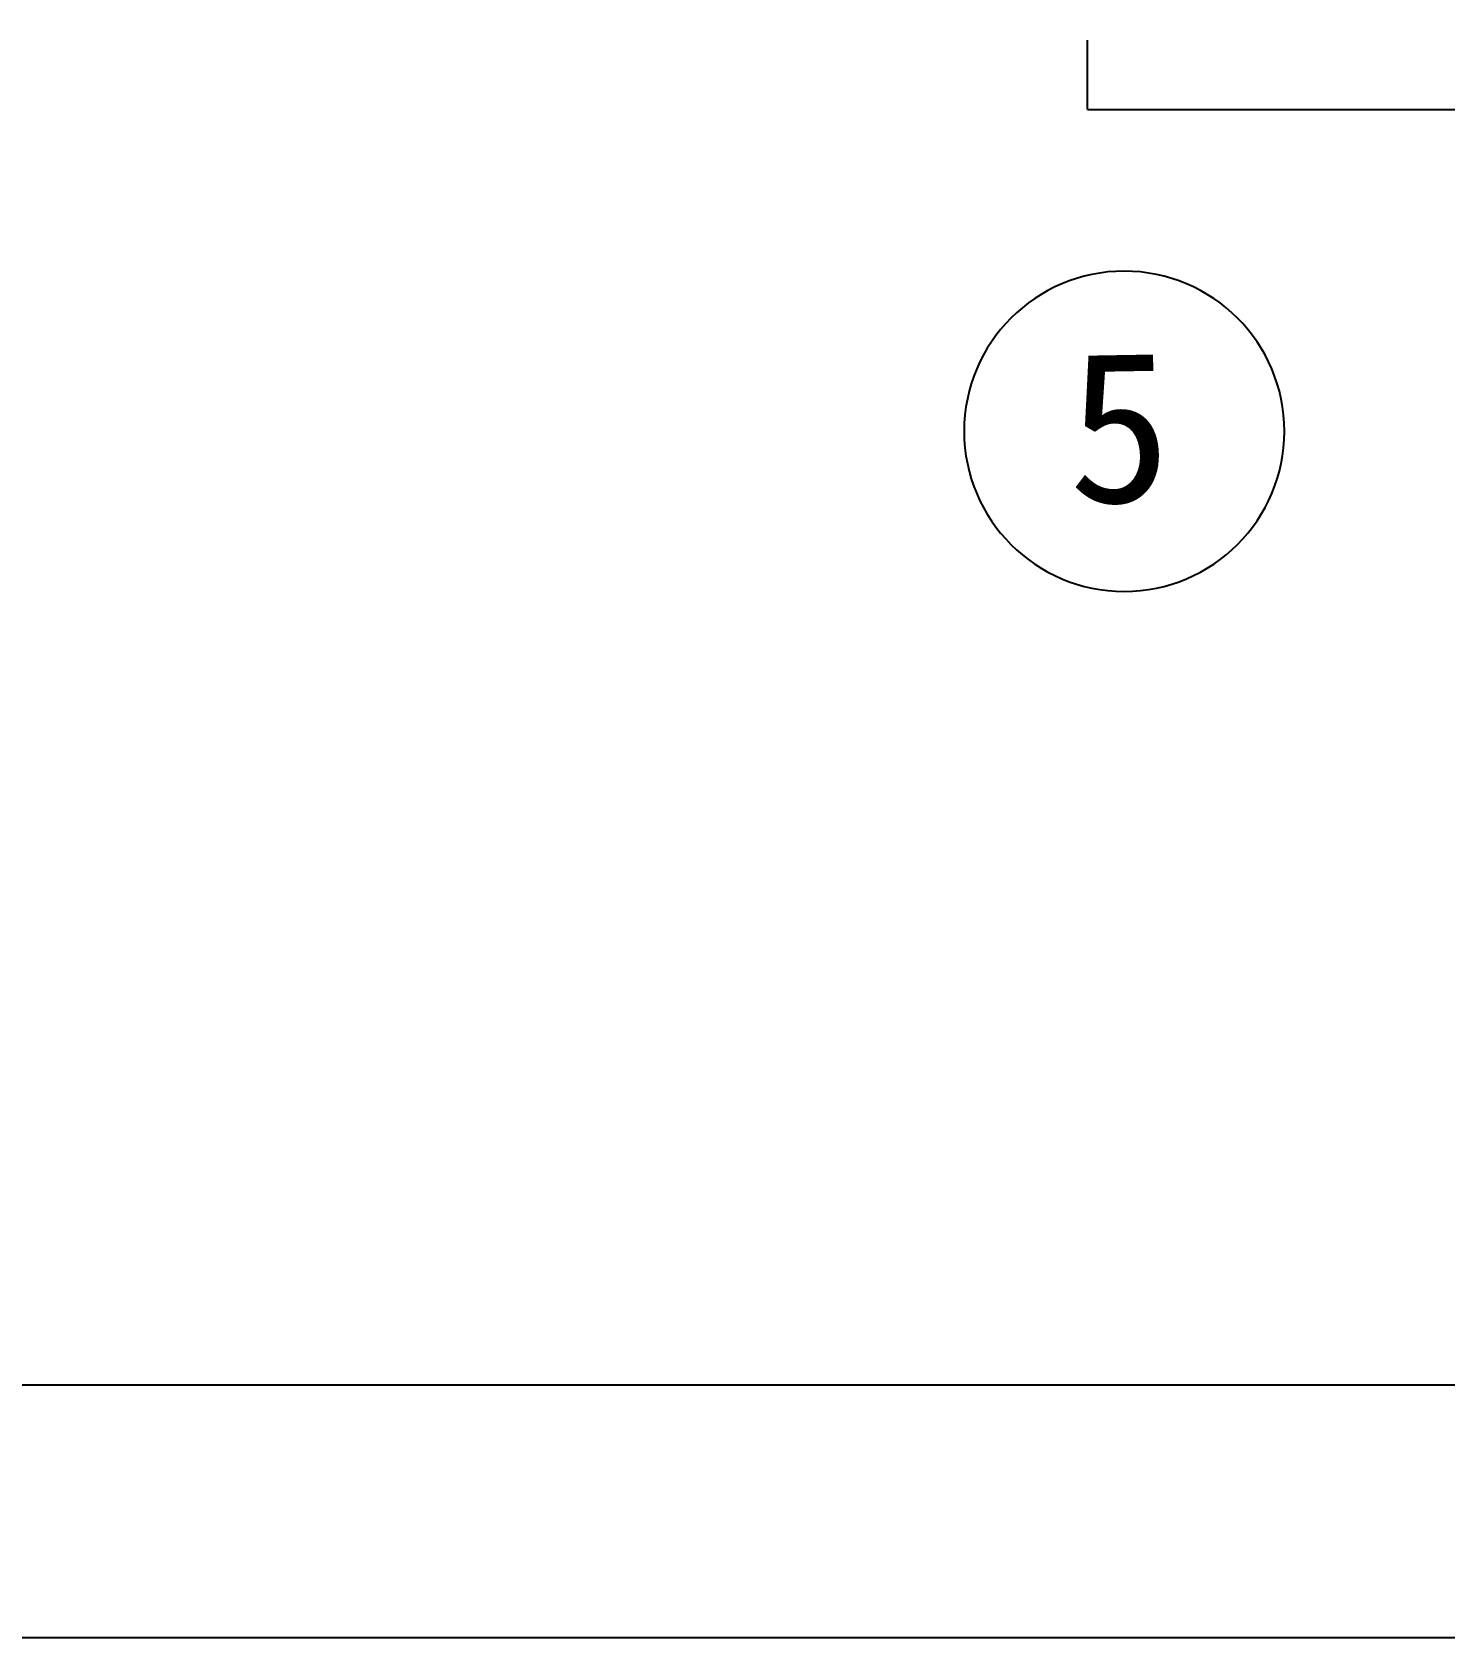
# Model space of a CAD drawing. Header units: metres. Extents: x 169789 to 254571, y -54633 to 5590.
# Drawn here: x 230231 to 235822, y -24110 to -17755 of the extents above; entities that cross this region are included whole.
import ezdxf

# ---------------------------------------------------------------- set-up
doc = ezdxf.new("R2010")
doc.units = ezdxf.units.M
doc.layers.add('DIM', color=3, linetype='Continuous')
doc.layers.add('WALL', color=40, linetype='Continuous')
doc.dimstyles.get("Standard").update_dxf_attribs({"dimtxt": 2.5, "dimasz": 2.5, "dimexe": 1.25, "dimexo": 0.625, "dimtad": 1, "dimcen": 2.5, "dimazin": 3, "dimtfac": 1, "dimtmove": 0, "dimatfit": 3})

# ---------------------------------------------------------------- blocks, each defined once
blk = doc.blocks.new('*D158')
for p, q in [((234406.99, -17787.31), (234406.99, -18061.69)), ((243571.3, -17787.31), (243571.3, -18061.69)), ((234407.24, -18061.69), (238987.145, -18061.69)), ((238991.145, -18061.69), (243571.05, -18061.69))]:
    blk.add_line(p, q)
at = {"layer": 'Defpoints'}
for p in [(234406.99, -17787.31), (243571.3, -17787.31), (234406.99, -18061.69)]:
    blk.add_point(p, dxfattribs=at)
at = {"layer": 'DIM', "insert": (238989.145, -18061.69), "char_height": 1, "attachment_point": 5}
blk.add_mtext('2300', dxfattribs=at)

msp = doc.modelspace()

# ---------------------------------------------------------------- linework, layer by layer
for points in [[(212570.54, -24110.4), (212570.54, 5589.6), (254570.54, 5589.6), (254570.54, -24110.4)], [(215070.54, -23110.4), (215070.54, 4589.6), (253570.54, 4589.6), (253570.54, -23110.4)]]:
    msp.add_lwpolyline(points, close=True)
msp.add_lwpolyline([(215070.54, 4589.6), (253570.54, 4589.6), (253570.54, -23110.4), (215070.54, -23110.4), (215070.54, 4589.6)])
at = {"layer": 'WALL'}
msp.add_lwpolyline([(233919.52, -19335.2, 1), (235187.02, -19335.2, 1)], format="xyb", close=True, dxfattribs=at)

# ---------------------------------------------------------------- texts
msp.add_text('5', height=600, rotation=1, dxfattribs=at).set_placement((234334.61, -19620.16))

# ---------------------------------------------------------------- dimensions: what is measured, and where the dimension line sits
at = {"layer": 'DIM'}
dim = msp.add_linear_dim(base=(234406.99, -18061.69), p1=(234406.99, -17787.31), p2=(243571.3, -17787.31), text='2300', dimstyle='Standard', dxfattribs=at)
dim.commit()
dim.dimension.update_dxf_attribs({"geometry": '*D158', "text_midpoint": (238989.145, -18061.69)})

doc.saveas('drawing.dxf')
